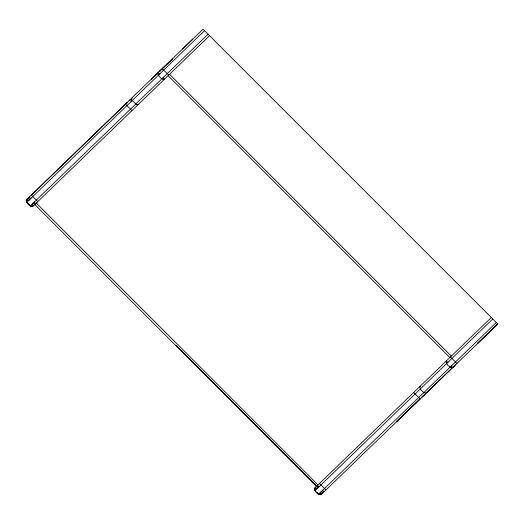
<?xml version="1.0" encoding="UTF-8"?>
<svg xmlns="http://www.w3.org/2000/svg" width="524" height="524" viewBox="0 0 524 524"><rect width="100%" height="100%" fill="white"/><g stroke="black" fill="none" stroke-linecap="round" stroke-linejoin="round"><path stroke-width="0.79" d="M161.051 69.777L159.768 71.225L172.56 58.865L162.348 68.526M26.403 200.037C25.538 202.513 30.182 207.124 32.678 206.312M314.623 488.368C313.758 490.85 318.402 495.455 320.898 494.649M129.29 100.451L129.114 100.831L130.561 99.429L129.389 100.359M28.846 197.469L28.709 198.458L29.554 196.991L28.145 198.151M317.066 485.8L316.922 486.789L317.773 485.322L316.365 486.482M34.63 204.635L36.942 202.402M322.849 492.966L324.048 491.604L322.542 492.409L323.55 492.285M27.576 198.701L27.353 200.744L28.106 200.017L29.03 200.194M315.795 487.032L315.572 489.075L316.319 488.355L317.243 488.525M132.022 97.818L131.524 99.147L131.773 100.955L130.784 100.844L131.269 101.44M420.235 386.155C418.44 388.716 424.132 394.356 426.719 392.64M446.527 360.761C444.732 363.329 450.417 368.962 453.011 367.245M27.156 199.1L26.501 201.563A2.07 2.024 18.1 0 1 26.842 199.402L203.096 29.167L497.8 323.983L321.546 494.224L320.773 494.728L319.24 494.623M315.376 487.438L314.721 489.901M26.848 199.402L26.318 200.155L26.396 201.668M491.316 317.498L315.062 487.739L314.538 488.486L314.616 489.999M454.845 365.47L455.749 364.599M159.853 70.936L151.357 79.347L157.934 72.993C157.724 75.718 161.968 80.48 164.791 78.914M433.296 386.293L426.136 393L454.649 365.667M192.78 39.13L182.673 48.896M31.394 195.216L54.725 172.475M78.273 149.733L54.83 172.37M101.82 126.991L78.377 149.628M125.36 104.25L101.925 126.893M125.57 104.25L127.411 102.475L125.57 104.047M204.57 30.641L26.835 202.31L27.425 202.899M29.783 205.257L30.399 205.821L208.107 34.178M209.58 35.652L33.326 205.893L32.56 206.391L31.021 206.292M246.11 415.846L316.542 486.305L34.807 204.458M315.055 490.641L492.789 318.972M318.002 493.588L318.618 494.158L496.326 322.509M420.065 398.862L396.517 421.604L420.065 399.065M497.695 323.878L477.266 343.613L487.484 333.952M497.8 323.983L487.589 333.847M423.916 395.351L421.905 397.087L425.554 393.766M454.55 365.759L453.208 366.846L453.712 366.571M452.428 367.606L453.627 366.649M161.143 69.685L162.348 68.729M317.872 485.028L318.671 484.248M138.5 104.302L137.144 104.767L135.31 104.492M34.06 205.185L31.977 205.369L32.724 204.642L32.567 203.731M322.273 493.516L320.197 493.7L320.943 492.973L320.78 492.062M35.331 203.954L34.329 204.078L36.136 203.181M31.132 198.164L30.078 198.111L30.582 198.694M319.352 486.495L318.297 486.449L318.802 487.025M159.977 73.707L158.936 73.648L159.388 74.284M448.197 362.045L447.155 361.986L447.601 362.621M423.53 392.823L424.571 392.882M30.038 199.212L29.023 199.133L29.521 199.716M318.258 487.549L317.243 487.464L317.741 488.054M158.025 74.532L158.877 74.775M446.238 362.87L447.096 363.106M162.918 77.821L163.56 78.273L163.514 77.251M451.138 366.158L451.78 366.604L451.734 365.582M136.351 104.551L131.734 99.927M28.014 203.489L30.471 205.749M316.234 491.82L318.69 494.086M33.058 203.253L33.647 203.751L33.575 202.755M321.271 491.591L321.86 492.088L321.795 491.086M34.119 202.231L34.695 202.736L34.669 201.701M322.332 490.562L322.915 491.067L322.889 490.032M169.593 74.277L451.328 356.124M162.244 68.631L168.728 75.115M450.457 356.962L456.941 363.446M168.112 75.705L449.847 357.551M125.465 104.152L131.95 110.636M413.685 392.483L420.169 398.967M31.289 195.111L37.774 201.596M319.509 483.442L325.987 489.933M36.294 203.03L318.022 484.877M316.647 486.207L175.782 345.283L246.005 415.742M315.081 490.621L315.644 491.23M318.618 494.158L316.922 492.318L317.413 492.999M30.399 205.821L28.702 203.98L29.193 204.668M450.633 366.643L450.863 367.488M162.414 78.312L162.643 79.157M314.721 489.901A2.07 2.024 18.1 0 1 315.062 487.739M31.427 205.893L31.126 206.187L31.944 206.377L33.641 205.591L31.427 205.893M319.647 494.23L319.339 494.525L320.164 494.708L321.86 493.922L319.647 494.23"/></g></svg>
